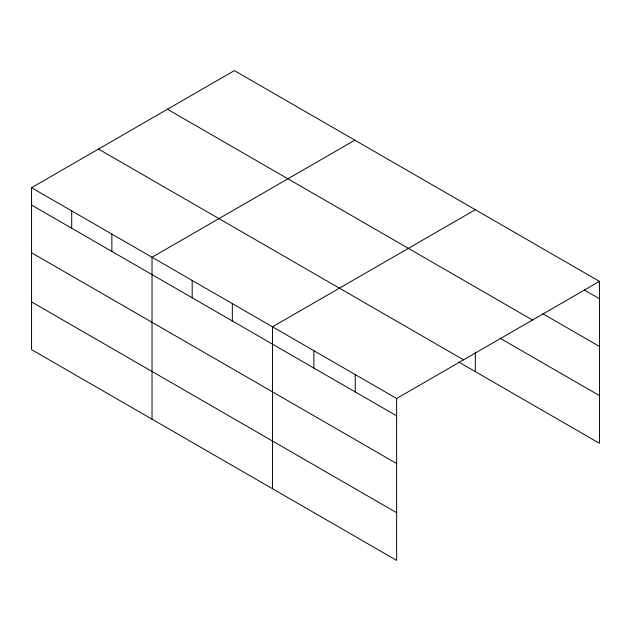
<?xml version="1.0" encoding="UTF-8"?>
<svg xmlns="http://www.w3.org/2000/svg" width="631" height="631" viewBox="0 0 631 631"><rect width="100%" height="100%" fill="white"/><g stroke="black" fill="none" stroke-linecap="round" stroke-linejoin="round"><path stroke-width="0.95" d="M31.55 187.707L396.631 398.476L396.631 560.391L31.55 349.621L31.55 187.707L234.369 70.609L599.45 281.379L599.45 443.293L458.587 361.973M354.851 140.161L152.024 257.259L152.024 419.173M475.324 209.721L272.505 326.819L272.505 488.733M396.631 398.476L599.45 281.379M584.251 289.952L599.45 298.731M542.873 313.773L599.45 346.435M167.444 109.25L532.517 320.027M499.807 338.066L599.45 395.59M98.483 149.058L463.556 359.836M31.55 205.051L396.631 415.829M31.55 252.755L396.631 463.533M31.55 301.91L396.631 512.688M475.324 352.161L475.324 371.635M355.253 374.593L355.253 391.938M313.875 350.702L313.875 368.054M232.342 303.629L232.342 320.982M192.187 280.448L192.187 297.793M111.868 234.077L111.868 251.422M71.705 210.888L71.705 228.233"/></g></svg>
